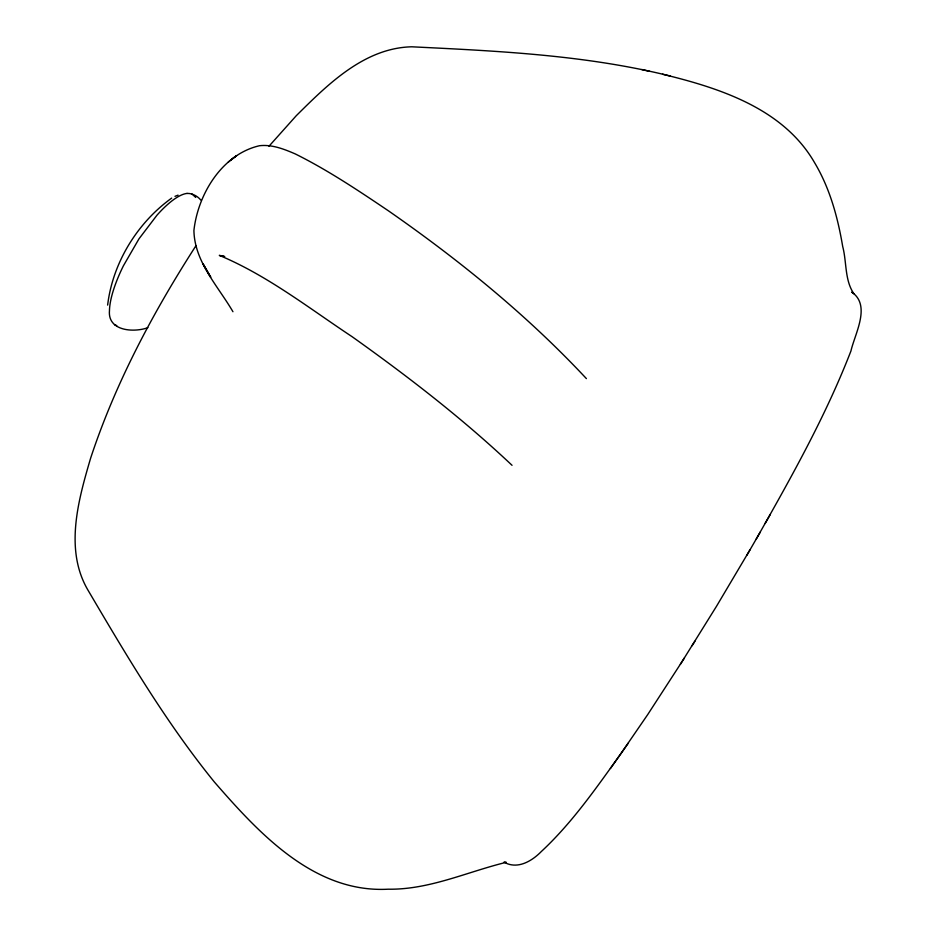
<?xml version="1.0" encoding="UTF-8"?>
<svg xmlns="http://www.w3.org/2000/svg" width="936" height="936" viewBox="0 0 936 936"><rect width="100%" height="100%" fill="white"/><g stroke="black" fill="none" stroke-linecap="round" stroke-linejoin="round"><path stroke-width="1.4" d="M107.64 305.101C112.683 262.887 137.241 222.862 171.662 198.116M756.206 539.124C790.826 478.062 825.529 416.578 850.941 350.977C854.966 333.462 871.252 305.487 851.783 292.126L853.889 293.74C844.576 280.274 846.799 261.951 842.704 246.531C837.79 217.421 829.904 188.358 814.671 162.829C783.49 108.576 719.784 88.078 662.548 74.225M680.378 664.303L716.508 606.271L749.912 549.947M765.098 523.493L770.269 514.484M746.858 555.282L760.336 531.929M195.963 245.712C153.317 312.039 115.772 382.297 90.909 457.318L90.359 459.061C78.285 500.269 64.514 549.315 87.551 589.423C126.547 655.656 165.836 722.229 214.402 782.04C258.898 833.157 314.051 893.19 388.124 889.2C429.191 889.855 466.83 871.978 505.814 862.43M684.438 657.938L647.724 714.566L620.065 754.861M692.055 645.746L694.91 641.289M506.13 862.22L504.013 862.138C517.28 869.801 531.707 861.331 541.312 851.538C571.639 823.352 595.495 789.048 619.538 755.551M610.412 768.538L628.36 743.044M268.96 146.262L296.221 115.76C327.729 84.486 364.315 47.888 411.793 46.8C498.385 51.035 585.796 55.037 670.281 76.027M586.404 378.612C527.19 315.233 459.494 260.243 388.381 210.787C358.254 190.488 327.916 170.153 295.32 153.949C284.088 149.105 271.978 144.296 259.494 145.724C222.066 154.346 197.976 194.056 193.916 230.455C194.477 261.799 217.983 286.053 232.947 311.723M228.279 162.103L236.551 155.633L231.379 159.646M174.974 196.338L178.062 195.144M147.829 327.694C133.637 332.818 107.535 331.075 109.465 310.6A74.283 23.119 -58.8 0 1 123.353 265.906L138.973 238.844L156.979 215.198A74.272 23.107 -58.9 0 1 187.06 193.413M187.048 193.424C192.278 193.179 197.601 196.139 200.842 200.105M220.334 255.879L223.634 256.312M224.734 256.452L219.305 255.364C267.322 275.406 308.938 308.131 352.1 336.691C407.862 376.377 462.232 418.298 512.039 465.309M641.803 69.521L649.736 71.37M114.508 324.663L116.731 325.599M192.079 194.091L195.718 197.414M206.4 269.662L203.135 264.034L210.729 277.231L206.4 269.662"/></g></svg>
